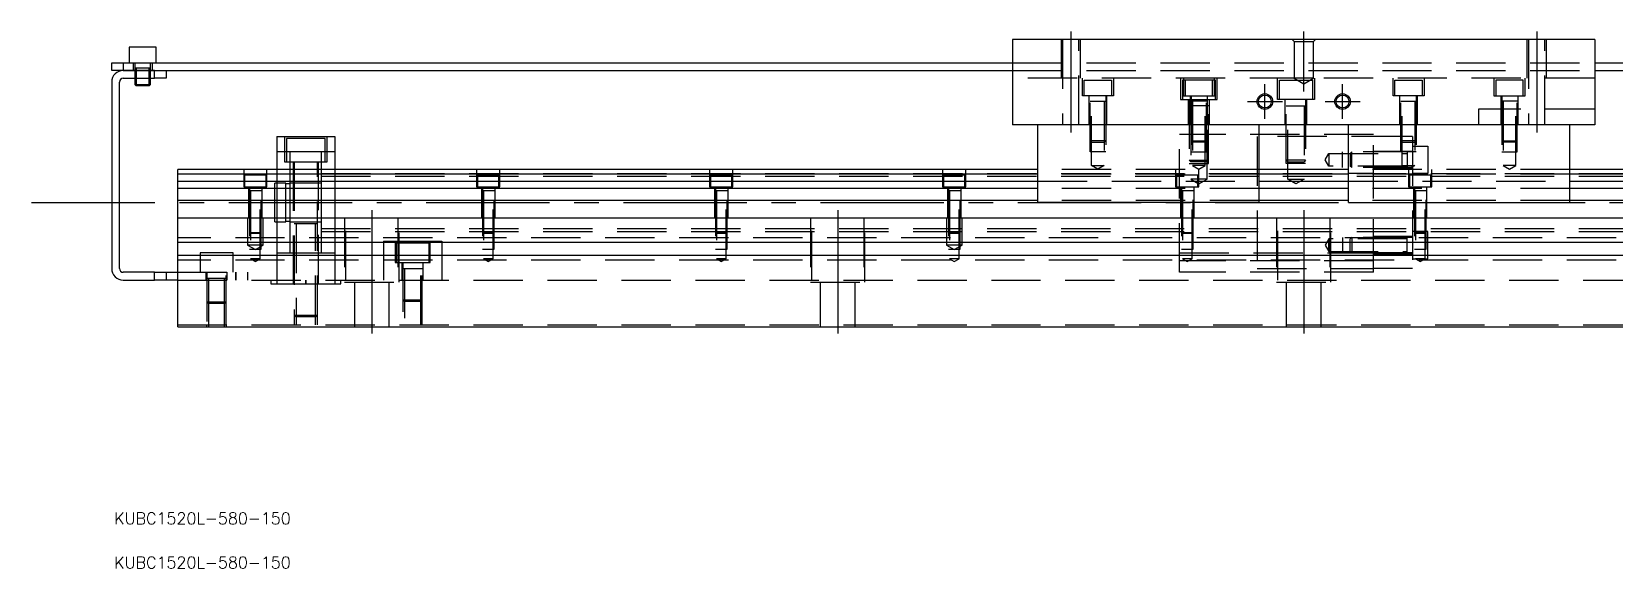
# Model space of a CAD drawing. Extents: x -21 to 783, y -309 to 112.
# Drawn here: x -20.6 to 387, y -309.5 to -171.2 of the extents above; entities that cross this region are included whole.
import ezdxf

# ---------------------------------------------------------------- set-up
doc = ezdxf.new("R2010")
doc.units = 0
doc.linetypes.add('CENTER', pattern=[50.8, 31.75, -6.35, 6.35, -6.35])
doc.linetypes.add('DASHED', pattern=[19.05, 12.7, -6.35])
doc.layers.get('0').update_dxf_attribs({"linetype": 'CONTINUOUS'})
doc.layers.add('CENTER', color=1, linetype='CENTER')
doc.styles.get("Standard").update_dxf_attribs({"font": 'txt.shx', "height": 3, "bigfont": 'bigfont.shx'})

# ---------------------------------------------------------------- blocks, each defined once
blk = doc.blocks.new('*U2')
at = {"color": 7, "linetype": 'CONTINUOUS'}
blk.add_text('KUBC1520L-580-150', height=3, dxfattribs=at).set_placement((0.62, -309.46))
blk = doc.blocks.new('*U3')
at = {"color": 7, "linetype": 'CONTINUOUS'}
blk.add_text('KUBC1520L-580-150', height=3, dxfattribs=at).set_placement((0.62, -298.1))

msp = doc.modelspace()

# ---------------------------------------------------------------- linework, layer by layer
at = {"color": 7, "linetype": 'CONTINUOUS'}
for p, q in [((11.5, -175.2), (4.5, -175.2)), ((4.5, -175.2), (4.5, -179.2)), ((11.5, -179.2), (11.5, -175.2)), ((232, -173.2), (232, -195.2)), ((382, -173.2), (232, -173.2)), ((382, -173.2), (382, -195.2)), ((0, -181.2), (0, -179.2)), ((0, -179.2), (3, -179.2)), ((3, -179.2), (3, -181.2)), ((3, -179.2), (232, -179.2)), ((382, -179.2), (611, -179.2)), ((3, -181.2), (0, -181.2)), ((3, -181.2), (11, -181.2)), ((11, -181.2), (3, -181.2)), ((3, -183.2), (11, -183.2)), ((6, -183.2), (6, -184.85)), ((6.35, -183.2), (6.35, -185.2)), ((9.65, -185.2), (9.65, -183.2)), ((10, -184.85), (10, -183.2)), ((11, -181.2), (232, -181.2)), ((11, -183.2), (11, -181.2)), ((14, -183.2), (11, -183.2)), ((14, -181.2), (14, -183.2)), ((382, -181.2), (603, -181.2)), ((0, -184.2), (0, -232.2)), ((2, -232.2), (2, -184.2)), ((6, -184.85), (10, -184.85)), ((6, -184.85), (6.35, -185.2)), ((9.65, -185.2), (6.35, -185.2)), ((9.65, -185.2), (10, -184.85)), ((382, -195.2), (232, -195.2)), ((238.5, -215.2), (238.5, -195.2)), ((295.5, -215.2), (295.5, -195.2)), ((318.5, -215.2), (318.5, -195.2)), ((375.5, -215.2), (375.5, -195.2)), ((42.5, -198.2), (57.5, -198.2)), ((42.5, -198.2), (42.5, -206.7)), ((57.5, -198.2), (57.5, -206.7)), ((238.5, -206.7), (17, -206.7)), ((17, -247.2), (17, -206.7)), ((318.5, -206.7), (295.5, -206.7)), ((597, -206.7), (375.5, -206.7)), ((238.5, -207.952272), (17, -207.952272)), ((17, -209.72668), (238.5, -209.72668)), ((238.5, -211.623076), (17, -211.623076)), ((318.5, -207.952272), (295.5, -207.952272)), ((295.5, -209.72668), (318.5, -209.72668)), ((318.5, -211.623076), (295.5, -211.623076)), ((597, -207.952272), (375.5, -207.952272)), ((375.5, -209.72668), (597, -209.72668)), ((597, -211.623076), (375.5, -211.623076)), ((238.5, -214.677372), (17, -214.677372)), ((295.5, -215.2), (238.5, -215.2)), ((318.5, -214.677372), (295.5, -214.677372)), ((318.5, -215.2), (375.5, -215.2)), ((597, -214.677372), (375.5, -214.677372)), ((17, -219.2), (597, -219.2)), ((53.000006, -220.7), (46.999994, -220.7)), ((53.000006, -220.7), (46.999994, -220.7)), ((597, -225.5), (17, -225.5)), ((597, -228.9), (17, -228.9)), ((11, -233.2), (3, -233.2)), ((3, -235.2), (11, -235.2)), ((11, -235.2), (11, -233.2)), ((11, -233.2), (14, -233.2)), ((14, -235.2), (11, -235.2)), ((14, -233.2), (14, -235.2)), ((14, -233.2), (17, -233.2)), ((17, -235.2), (14, -235.2)), ((17, -247.2), (597, -247.2))]:
    msp.add_line(p, q, dxfattribs=at)
at = {"color": 3, "linetype": 'DASHED'}
for p, q in [((244.500006, -173.2), (244.500006, -183.2)), ((244.9, -173.2), (244.9, -195.2)), ((249.1, -195.2), (249.1, -173.2)), ((249.499994, -183.2), (249.499994, -173.2)), ((304.5, -173.7), (304, -173.2)), ((304.5, -173.7), (304.5, -183.2)), ((304.5, -173.7), (309.5, -173.7)), ((309.5, -173.7), (310, -173.2)), ((309.5, -183.2), (309.5, -173.7)), ((364.500006, -173.2), (364.500006, -183.2)), ((364.9, -173.2), (364.9, -195.2)), ((369.1, -195.2), (369.1, -173.2)), ((369.499994, -183.2), (369.499994, -173.2)), ((5.5, -179.2), (5.5, -181.2)), ((6, -179.2), (6, -183.2)), ((10, -183.2), (10, -179.2)), ((10.5, -181.2), (10.5, -179.2)), ((232, -179.2), (382, -179.2)), ((9.783332, -180.6), (6.216708, -180.6)), ((6.35, -180.6), (6.35, -183.2)), ((9.65, -183.2), (9.65, -180.6)), ((232, -181.2), (382, -181.2)), ((382, -183.2), (232, -183.2)), ((250, -187.7), (250, -183.2)), ((258, -183.2), (258, -187.7)), ((275.25, -183.2), (275.25, -188.7)), ((276, -183.2), (276, -187.7)), ((284, -187.7), (284, -183.2)), ((284.75, -188.7), (284.75, -183.2)), ((300.25, -188.7), (300.25, -183.2)), ((309.5, -183.2), (304.5, -183.2)), ((304.5, -183.2), (307, -184.643376)), ((307, -184.643376), (309.5, -183.2)), ((309.75, -183.2), (309.75, -188.7)), ((330, -187.7), (330, -183.2)), ((338, -183.2), (338, -187.7)), ((356, -183.2), (356, -187.7)), ((364, -187.7), (364, -183.2)), ((250.5, -183.7), (257.5, -183.7)), ((250.5, -187.7), (250.5, -183.7)), ((257.5, -183.7), (257.5, -187.7)), ((276.5, -183.7), (275.75, -183.7)), ((275.75, -183.7), (275.75, -188.7)), ((283.5, -183.7), (276.5, -183.7)), ((276.5, -183.7), (276.5, -187.7)), ((283.5, -183.7), (276.5, -183.7)), ((283.5, -187.7), (283.5, -183.7)), ((284.25, -183.7), (283.5, -183.7)), ((284.25, -188.7), (284.25, -183.7)), ((300.75, -183.7), (301.5, -183.7)), ((300.75, -188.7), (300.75, -183.7)), ((301.5, -183.7), (308.5, -183.7)), ((308.5, -183.7), (309.25, -183.7)), ((309.25, -183.7), (309.25, -188.7)), ((330.5, -183.7), (337.5, -183.7)), ((330.5, -187.7), (330.5, -183.7)), ((337.5, -183.7), (337.5, -187.7)), ((363.5, -183.7), (356.5, -183.7)), ((356.5, -183.7), (356.5, -187.7)), ((363.5, -187.7), (363.5, -183.7)), ((258, -187.7), (250, -187.7)), ((251.75, -195.2), (251.75, -187.7)), ((252.000006, -202.2), (251.999986, -187.7)), ((251.999994, -189.1), (256.000006, -189.1)), ((252.35, -205.7), (252.35, -189.1)), ((255.65, -189.1), (255.65, -205.7)), ((256.000014, -187.7), (255.999994, -202.2)), ((256.25, -187.7), (256.25, -195.2)), ((275.25, -188.7), (284.75, -188.7)), ((276, -187.7), (284, -187.7)), ((277.25, -188.7), (277.25, -195.2)), ((282.500006, -190.3), (277.499994, -190.3)), ((277.500006, -188.7), (277.500006, -205.2)), ((277.75, -187.7), (277.75, -195.2)), ((277.9, -190.3), (277.9, -209.2)), ((277.999986, -187.7), (278.000006, -202.2)), ((282.000006, -189.1), (277.999994, -189.1)), ((278.35, -189.1), (278.35, -205.7)), ((281.65, -205.7), (281.65, -189.1)), ((281.999994, -202.2), (282.000014, -187.7)), ((282.1, -209.2), (282.1, -190.3)), ((282.25, -195.2), (282.25, -187.7)), ((282.499994, -205.2), (282.499994, -188.7)), ((282.75, -195.2), (282.75, -188.7)), ((309.75, -188.7), (300.25, -188.7)), ((302.25, -195.2), (302.25, -188.7)), ((302.499994, -190.3), (307.500006, -190.3)), ((302.500006, -205.2), (302.500006, -188.7)), ((302.9, -209.2), (302.9, -190.3)), ((307.1, -190.3), (307.1, -209.2)), ((307.499994, -188.7), (307.499994, -205.2)), ((307.75, -188.7), (307.75, -195.2)), ((338, -187.7), (330, -187.7)), ((331.75, -195.2), (331.75, -187.7)), ((332.000006, -202.2), (331.999986, -187.7)), ((331.999994, -189.1), (336.000006, -189.1)), ((332.35, -205.7), (332.35, -189.1)), ((335.65, -189.1), (335.65, -205.7)), ((336.000014, -187.7), (335.999994, -202.2)), ((336.25, -187.7), (336.25, -195.2)), ((352, -191.2), (352, -195.2)), ((382, -191.2), (352, -191.2)), ((356, -187.7), (364, -187.7)), ((357.75, -187.7), (357.75, -195.2)), ((357.999986, -187.7), (358.000006, -202.2)), ((362.000006, -189.1), (357.999994, -189.1)), ((358.35, -189.1), (358.35, -205.7)), ((361.65, -205.7), (361.65, -189.1)), ((361.999994, -202.2), (362.000014, -187.7)), ((362.25, -195.2), (362.25, -187.7)), ((275, -233.2), (275, -195.2)), ((325, -233.2), (325, -195.2)), ((44.5, -198.2), (44.5, -204.7)), ((55, -198.7), (45, -198.7)), ((45, -198.7), (45, -204.7)), ((55, -204.7), (55, -198.7)), ((55.5, -204.7), (55.5, -198.2)), ((256, -199.35), (252, -199.35)), ((252.35, -199.7), (252, -199.35)), ((252.35, -199.7), (255.65, -199.7)), ((256, -199.35), (255.65, -199.7)), ((325, -197.7), (275, -197.7)), ((278, -199.35), (282, -199.35)), ((278, -199.35), (278.35, -199.7)), ((281.65, -199.7), (278.35, -199.7)), ((281.65, -199.7), (282, -199.35)), ((332, -198.2), (295, -198.2)), ((295, -198.2), (295, -232.2)), ((325, -232.2), (325, -198.2)), ((332.35, -198.2), (332, -198.2)), ((336, -199.35), (332, -199.35)), ((332.35, -199.7), (332, -199.35)), ((335, -198.2), (332.35, -198.2)), ((332.35, -199.7), (335.65, -199.7)), ((335, -198.2), (335, -232.2)), ((336, -199.35), (335.65, -199.7)), ((358, -199.35), (362, -199.35)), ((358, -199.35), (358.35, -199.7)), ((361.65, -199.7), (358.35, -199.7)), ((361.65, -199.7), (362, -199.35)), ((46, -202.2), (42.5, -202.2)), ((46, -204.7), (46, -202.2)), ((54, -202.2), (46, -202.2)), ((54, -204.7), (54, -202.2)), ((57.5, -202.2), (54, -202.2)), ((255.999994, -202.2), (252.000006, -202.2)), ((278.000006, -202.2), (281.999994, -202.2)), ((312.547372, -204.2), (313.5, -202.55)), ((313.5, -202.55), (313.5, -205.85)), ((313.5, -202.55), (333.6, -202.55)), ((335, -202.199975), (317, -202.200006)), ((317, -206.199994), (317, -202.200006)), ((319, -202.55), (319.35, -202.2)), ((319, -202.55), (319, -204.9)), ((319.35, -204.9), (319.35, -202.2)), ((325, -201.95), (335, -201.95)), ((335.999994, -202.2), (332.000006, -202.2)), ((333.6, -202.199994), (333.6, -206.200006)), ((335, -200.7), (339, -200.7)), ((339, -200.7), (339, -207.7)), ((358.000006, -202.2), (361.999994, -202.2)), ((34, -206.7), (34, -211.2)), ((40, -211.2), (40, -206.7)), ((42.5, -206.7), (42.5, -219.2)), ((44.5, -204.7), (55.5, -204.7)), ((46, -206.7), (46, -204.7)), ((46, -215.2), (46, -206.7)), ((46.75, -204.7), (46.75, -236.2)), ((46.999939, -204.7), (47.000006, -246.7)), ((52.999994, -246.7), (53.000061, -204.7)), ((53.25, -236.2), (53.25, -204.7)), ((54, -206.7), (54, -204.7)), ((54, -215.2), (54, -206.7)), ((54, -207.699332), (547.005, -207.699332)), ((57.5, -206.7), (57.5, -219.2)), ((94, -206.7), (94, -211.2)), ((100, -211.2), (100, -206.7)), ((154, -206.7), (154, -211.2)), ((160, -211.2), (160, -206.7)), ((214, -206.7), (214, -211.2)), ((220, -211.2), (220, -206.7)), ((295.5, -206.7), (238.5, -206.7)), ((252.35, -205.7), (255.65, -205.7)), ((254, -206.652628), (252.35, -205.7)), ((255.65, -205.7), (254, -206.652628)), ((274, -206.7), (274, -211.2)), ((277.5, -204.3), (282.5, -204.3)), ((277.5, -204.3), (277.9, -204.7)), ((277.500006, -205.2), (282.499994, -205.2)), ((282.1, -204.7), (277.9, -204.7)), ((281.65, -205.7), (278.35, -205.7)), ((278.35, -205.7), (280, -206.652628)), ((280, -206.652628), (281.65, -205.7)), ((280, -211.2), (280, -206.7)), ((282.1, -204.7), (282.5, -204.3)), ((307.5, -204.3), (302.5, -204.3)), ((302.9, -204.7), (302.5, -204.3)), ((307.499994, -205.2), (302.500006, -205.2)), ((302.9, -204.7), (307.1, -204.7)), ((307.5, -204.3), (307.1, -204.7)), ((313.5, -205.85), (312.547372, -204.2)), ((333.6, -205.85), (313.5, -205.85)), ((335, -206.200025), (317, -206.199994)), ((375.5, -206.7), (318.5, -206.7)), ((325, -207.700006), (318.5, -207.700006)), ((319, -204.9), (319, -205.85)), ((319.35, -206.2), (319, -205.85)), ((319.35, -206.2), (319.35, -204.9)), ((335, -206.45), (325, -206.45)), ((332.35, -205.7), (335.65, -205.7)), ((334, -206.652628), (332.35, -205.7)), ((335.65, -205.7), (334, -206.652628)), ((334, -206.7), (334, -211.2)), ((335, -207.7), (339, -207.7)), ((339, -207.7), (335, -207.7)), ((340, -211.2), (340, -206.7)), ((361.65, -205.7), (358.35, -205.7)), ((358.35, -205.7), (360, -206.652628)), ((360, -206.652628), (361.65, -205.7)), ((34, -211.2), (40, -211.2)), ((39.75, -208.2), (34.25, -208.2)), ((34.25, -208.2), (34.25, -211.2)), ((35.25, -211.2), (35.25, -219.2)), ((35.500006, -211.2), (35.500006, -227.2)), ((38.499994, -227.2), (38.499994, -211.2)), ((38.75, -219.2), (38.75, -211.2)), ((39.75, -211.2), (39.75, -208.2)), ((42, -215.2), (42, -210.2)), ((42.5, -210.2), (42, -210.2)), ((44.85, -210.2), (42.5, -210.2)), ((44.85, -215.2), (44.85, -210.2)), ((46, -210.4), (44.85, -210.4)), ((47, -210.2), (46, -210.2)), ((53, -210.2), (47, -210.2)), ((54, -210.2), (53, -210.2)), ((54, -208.449332), (547, -208.449332)), ((94, -211.2), (100, -211.2)), ((99.75, -208.2), (94.25, -208.2)), ((94.25, -208.2), (94.25, -211.2)), ((95.25, -211.2), (95.25, -219.2)), ((95.500006, -211.2), (95.500006, -227.2)), ((98.499994, -227.2), (98.499994, -211.2)), ((98.75, -219.2), (98.75, -211.2)), ((99.75, -211.2), (99.75, -208.2)), ((154, -211.2), (160, -211.2)), ((159.75, -208.2), (154.25, -208.2)), ((154.25, -208.2), (154.25, -211.2)), ((155.25, -211.2), (155.25, -219.2)), ((155.500006, -211.2), (155.500006, -227.2)), ((158.499994, -227.2), (158.499994, -211.2)), ((158.75, -219.2), (158.75, -211.2)), ((159.75, -211.2), (159.75, -208.2)), ((214, -211.2), (220, -211.2)), ((219.75, -208.2), (214.25, -208.2)), ((214.25, -208.2), (214.25, -211.2)), ((215.25, -211.2), (215.25, -219.2)), ((215.500006, -211.2), (215.500006, -227.2)), ((218.499994, -227.2), (218.499994, -211.2)), ((218.75, -219.2), (218.75, -211.2)), ((219.75, -211.2), (219.75, -208.2)), ((295.5, -207.952272), (238.5, -207.952272)), ((238.5, -209.72668), (295.5, -209.72668)), ((295.5, -211.623076), (238.5, -211.623076)), ((274, -211.2), (280, -211.2)), ((279.75, -208.2), (274.25, -208.2)), ((274.25, -208.2), (274.25, -211.2)), ((275.25, -211.2), (275.25, -219.2)), ((275.500006, -211.2), (275.500006, -227.2)), ((282.1, -209.2), (277.9, -209.2)), ((277.9, -209.2), (280, -210.412436)), ((278.499994, -227.2), (278.499994, -211.2)), ((278.75, -219.2), (278.75, -211.2)), ((279.75, -211.2), (279.75, -208.2)), ((280, -210.412436), (282.1, -209.2)), ((302.9, -209.2), (307.1, -209.2)), ((305, -210.412436), (302.9, -209.2)), ((307.1, -209.2), (305, -210.412436)), ((375.5, -207.952272), (318.5, -207.952272)), ((318.5, -209.72668), (375.5, -209.72668)), ((375.5, -211.623076), (318.5, -211.623076)), ((334, -211.2), (340, -211.2)), ((339.75, -208.2), (334.25, -208.2)), ((334.25, -208.2), (334.25, -211.2)), ((335.25, -211.2), (335.25, -219.2)), ((335.500006, -211.2), (335.500006, -227.2)), ((338.499994, -227.2), (338.499994, -211.2)), ((338.75, -219.2), (338.75, -211.2)), ((339.75, -211.2), (339.75, -208.2)), ((38.500006, -212.2), (35.499994, -212.2)), ((35.75, -212.2), (35.75, -229.7)), ((38.25, -229.7), (38.25, -212.2)), ((42, -219.2), (42, -215.2)), ((44.85, -219.2), (44.85, -215.2)), ((46, -219.2), (46, -215.2)), ((54, -219.2), (54, -215.2)), ((98.500006, -212.2), (95.499994, -212.2)), ((95.75, -212.2), (95.75, -229.7)), ((98.25, -229.7), (98.25, -212.2)), ((158.500006, -212.2), (155.499994, -212.2)), ((155.75, -212.2), (155.75, -229.7)), ((158.25, -229.7), (158.25, -212.2)), ((218.500006, -212.2), (215.499994, -212.2)), ((215.75, -212.2), (215.75, -229.7)), ((218.25, -229.7), (218.25, -212.2)), ((295.5, -214.677372), (238.5, -214.677372)), ((278.500006, -212.2), (275.499994, -212.2)), ((275.75, -212.2), (275.75, -229.7)), ((278.25, -229.7), (278.25, -212.2)), ((375.5, -214.677372), (318.5, -214.677372)), ((338.500006, -212.2), (335.499994, -212.2)), ((335.75, -212.2), (335.75, -229.7)), ((338.25, -229.7), (338.25, -212.2)), ((35, -219.2), (35, -226.2)), ((39, -226.2), (39, -219.2)), ((42, -220.2), (42, -219.2)), ((42.5, -219.2), (42.5, -225.5)), ((44.85, -220.2), (44.85, -219.2)), ((44.85, -220), (46, -220)), ((46, -225.5), (46, -219.2)), ((54, -225.5), (54, -219.2)), ((57.5, -219.2), (57.5, -225.5)), ((60, -219.2), (60, -235.7)), ((60.291796, -235.2), (60.291796, -219.2)), ((73.708204, -219.2), (73.708204, -235.2)), ((74, -235.7), (74, -219.2)), ((180, -219.2), (180, -235.7)), ((180.291796, -235.2), (180.291796, -219.2)), ((193.708204, -219.2), (193.708204, -235.2)), ((194, -235.7), (194, -219.2)), ((215, -219.2), (215, -226.2)), ((219, -226.2), (219, -219.2)), ((300, -219.2), (300, -235.7)), ((300.291796, -235.2), (300.291796, -219.2)), ((313.708204, -219.2), (313.708204, -235.2)), ((314, -235.7), (314, -219.2)), ((35.5, -222.95), (38.5, -222.95)), ((35.5, -222.95), (35.75, -223.2)), ((38.25, -223.2), (35.75, -223.2)), ((38.25, -223.2), (38.5, -222.95)), ((42, -220.2), (42.5, -220.2)), ((42.5, -220.2), (44.85, -220.2)), ((46, -220.2), (47, -220.2)), ((47, -220.2), (53, -220.2)), ((47.5, -220.7), (47.5, -246.7)), ((52.5, -246.7), (52.5, -220.7)), ((53, -220.2), (54, -220.2)), ((54, -221.95), (547, -221.95)), ((54, -222.7), (547.005, -222.7)), ((95.5, -222.95), (98.5, -222.95)), ((95.5, -222.95), (95.75, -223.2)), ((98.25, -223.2), (95.75, -223.2)), ((98.25, -223.2), (98.5, -222.95)), ((155.5, -222.95), (158.5, -222.95)), ((155.5, -222.95), (155.75, -223.2)), ((158.25, -223.2), (155.75, -223.2)), ((158.25, -223.2), (158.5, -222.95)), ((215.5, -222.95), (218.5, -222.95)), ((215.5, -222.95), (215.75, -223.2)), ((218.25, -223.2), (215.75, -223.2)), ((218.25, -223.2), (218.5, -222.95)), ((275.5, -222.95), (278.5, -222.95)), ((275.5, -222.95), (275.75, -223.2)), ((278.25, -223.2), (275.75, -223.2)), ((278.25, -223.2), (278.5, -222.95)), ((335, -223.95), (325, -223.95)), ((339, -222.7), (335, -222.7)), ((335.5, -222.95), (338.5, -222.95)), ((335.5, -222.95), (335.75, -223.2)), ((338.25, -223.2), (335.75, -223.2)), ((338.25, -223.2), (338.5, -222.95)), ((339, -229.7), (339, -222.7)), ((597, -224.35), (17, -224.35)), ((31.25, -228.2), (22.75, -228.2)), ((22.75, -228.2), (22.75, -228.9)), ((31.25, -228.9), (31.25, -228.2)), ((39, -226.2), (35, -226.2)), ((35, -226.2), (37, -227.3547)), ((35.500006, -227.2), (38.499994, -227.2)), ((37, -227.3547), (39, -226.2)), ((42.5, -225.5), (42.5, -228.9)), ((42.5, -228.2), (46, -228.2)), ((46, -228.2), (46, -225.5)), ((46, -228.2), (47, -228.2)), ((47, -228.2), (47.5, -228.2)), ((47.5, -228.2), (52.5, -228.2)), ((52.5, -228.2), (53, -228.2)), ((53, -228.2), (54, -228.2)), ((54, -228.2), (54, -225.5)), ((54, -228.2), (57.5, -228.2)), ((57.5, -225.5), (57.5, -228.9)), ((70, -225.2), (70, -225.5)), ((70, -225.2), (73.708204, -225.2)), ((70, -225.5), (70, -228.9)), ((73, -225.2), (73, -230.7)), ((73.708204, -225.7), (73.25, -225.7)), ((73.25, -225.7), (73.25, -228.9)), ((73.708204, -225.2), (85, -225.2)), ((81.75, -225.7), (73.708204, -225.7)), ((81.75, -228.9), (81.75, -225.7)), ((82, -230.7), (82, -225.2)), ((85, -225.2), (85, -225.5)), ((85, -225.5), (85, -228.9)), ((95.500006, -227.2), (98.499994, -227.2)), ((155.500006, -227.2), (158.499994, -227.2)), ((219, -226.2), (215, -226.2)), ((215, -226.2), (217, -227.3547)), ((215.500006, -227.2), (218.499994, -227.2)), ((217, -227.3547), (219, -226.2)), ((275, -228.2), (325, -228.2)), ((275.500006, -227.2), (278.499994, -227.2)), ((313.5, -224.55), (312.547372, -226.2)), ((312.547372, -226.2), (313.5, -227.85)), ((313.5, -227.85), (313.5, -224.55)), ((333.6, -224.55), (313.5, -224.55)), ((313.5, -227.85), (333.6, -227.85)), ((335, -224.199975), (317, -224.200006)), ((317, -224.200006), (317, -228.199994)), ((335, -228.200025), (317, -228.199994)), ((319.35, -224.2), (319, -224.55)), ((319, -225.5), (319, -224.55)), ((319, -227.85), (319, -225.5)), ((319, -227.85), (319.35, -228.2)), ((319.35, -224.2), (319.35, -225.5)), ((319.35, -225.5), (319.35, -228.2)), ((333.6, -228.200006), (333.6, -224.199994)), ((335.500006, -227.2), (338.499994, -227.2)), ((597, -230.05), (17, -230.05)), ((22.75, -228.9), (22.75, -233.2)), ((31.25, -233.2), (31.25, -228.9)), ((38.25, -229.7), (35.75, -229.7)), ((35.75, -229.7), (37, -230.421688)), ((37, -230.421688), (38.25, -229.7)), ((42.5, -228.9), (42.5, -236.2)), ((57.5, -228.9), (57.5, -236.2)), ((70, -228.9), (70, -235.2)), ((73, -230.7), (82, -230.7)), ((73.25, -228.9), (73.25, -230.7)), ((74.75, -230.7), (74.75, -235.2)), ((80.000006, -232.3), (74.999994, -232.3)), ((75.000006, -230.7), (75.000006, -246.7)), ((75.4, -232.3), (75.4, -246.7)), ((79.6, -246.7), (79.6, -232.3)), ((79.999994, -246.7), (79.999994, -230.7)), ((80.25, -235.2), (80.25, -230.7)), ((81.75, -230.7), (81.75, -228.9)), ((85, -228.9), (85, -235.2)), ((98.25, -229.7), (95.75, -229.7)), ((95.75, -229.7), (97, -230.421688)), ((97, -230.421688), (98.25, -229.7)), ((158.25, -229.7), (155.75, -229.7)), ((155.75, -229.7), (157, -230.421688)), ((157, -230.421688), (158.25, -229.7)), ((218.25, -229.7), (215.75, -229.7)), ((215.75, -229.7), (217, -230.421688)), ((217, -230.421688), (218.25, -229.7)), ((325, -230.208332), (275, -230.208332)), ((278.25, -229.7), (275.75, -229.7)), ((275.75, -229.7), (277, -230.421688)), ((277, -230.421688), (278.25, -229.7)), ((295, -232.2), (325, -232.2)), ((325, -228.45), (335, -228.45)), ((335, -232.2), (325, -232.2)), ((335, -229.7), (339, -229.7)), ((338.25, -229.7), (335.75, -229.7)), ((335.75, -229.7), (337, -230.421688)), ((337, -230.421688), (338.25, -229.7)), ((17, -233.2), (35, -233.2)), ((17, -235.2), (597, -235.2)), ((24.25, -233.2), (24.25, -235.2)), ((24.5, -233.2), (24.5, -246.7)), ((29.5, -234.8), (24.5, -234.8)), ((24.9, -234.8), (24.9, -246.7)), ((29.1, -246.7), (29.1, -234.8)), ((29.5, -246.7), (29.5, -233.2)), ((29.75, -235.2), (29.75, -233.2)), ((32, -235.2), (32, -233.2)), ((32, -233.2), (32, -235.2)), ((35, -233.2), (35, -235.2)), ((41, -235.2), (41, -236.2)), ((41, -236.2), (50, -236.2)), ((50, -235.2), (50, -236.2)), ((50, -236.2), (50, -235.2)), ((50, -236.2), (59, -236.2)), ((59, -236.2), (59, -235.2)), ((60, -235.7), (74, -235.7)), ((62.5, -235.7), (62.5, -247.2)), ((71.5, -247.2), (71.5, -235.7)), ((180, -235.7), (194, -235.7)), ((182.5, -235.7), (182.5, -247.2)), ((191.5, -247.2), (191.5, -235.7)), ((325, -233.2), (275, -233.2)), ((300, -235.7), (314, -235.7)), ((302.5, -235.7), (302.5, -247.2)), ((311.5, -247.2), (311.5, -235.7)), ((75, -240.3), (80, -240.3)), ((75, -240.3), (75.4, -240.7)), ((79.6, -240.7), (80, -240.3)), ((24.5, -240.8), (29.5, -240.8)), ((24.5, -240.8), (24.9, -241.2)), ((29.1, -241.2), (24.9, -241.2)), ((29.1, -241.2), (29.5, -240.8)), ((47, -244.2), (53, -244.2)), ((47, -244.2), (47.5, -244.7)), ((52.5, -244.7), (53, -244.2)), ((79.6, -240.7), (75.4, -240.7)), ((17, -246.7), (597, -246.7)), ((24.500006, -247.2), (24.500006, -246.7)), ((24.9, -246.7), (24.9, -247.2)), ((29.1, -247.2), (29.1, -246.7)), ((29.499994, -246.7), (29.499994, -247.2)), ((52.5, -244.7), (47.5, -244.7))]:
    msp.add_line(p, q, dxfattribs=at)
at = {"color": 3, "linetype": 'CONTINUOUS'}
for centre in [(297, -189.2), (317, -189.2)]:
    msp.add_circle(centre, 2, dxfattribs=at)
at = {"color": 7, "linetype": 'CONTINUOUS'}
for centre in [(297, -189.2), (317, -189.2)]:
    msp.add_circle(centre, 1.65, dxfattribs=at)
for centre, radius, start, end in [((3, -184.2), 3, 90, 180), ((3, -184.2), 1, 90, 180), ((3, -232.2), 3, 180, 270), ((3, -232.2), 1, 180, 270)]:
    msp.add_arc(centre, radius, start, end, dxfattribs=at)
at = {"layer": 'CENTER', "color": 1, "linetype": 'CENTER'}
for p, q in [((247, -171.2), (247, -197.2)), ((307, -186.643376), (307, -171.2)), ((367, -171.2), (367, -197.2)), ((297, -193.7), (297, -184.7)), ((317, -193.7), (317, -184.7)), ((292.5, -189.2), (301.5, -189.2)), ((312.5, -189.2), (321.5, -189.2)), ((-20.607194, -215.2), (647.569477, -215.2)), ((67, -217.2), (67, -249.2)), ((187, -217.2), (187, -249.2)), ((307, -217.2), (307, -249.2))]:
    msp.add_line(p, q, dxfattribs=at)

# ---------------------------------------------------------------- block references
at = {"color": 7, "linetype": 'CONTINUOUS'}
for name in ['*U3', '*U2']:
    msp.add_blockref(name, (0, 0), dxfattribs=at)

doc.saveas('drawing.dxf')
